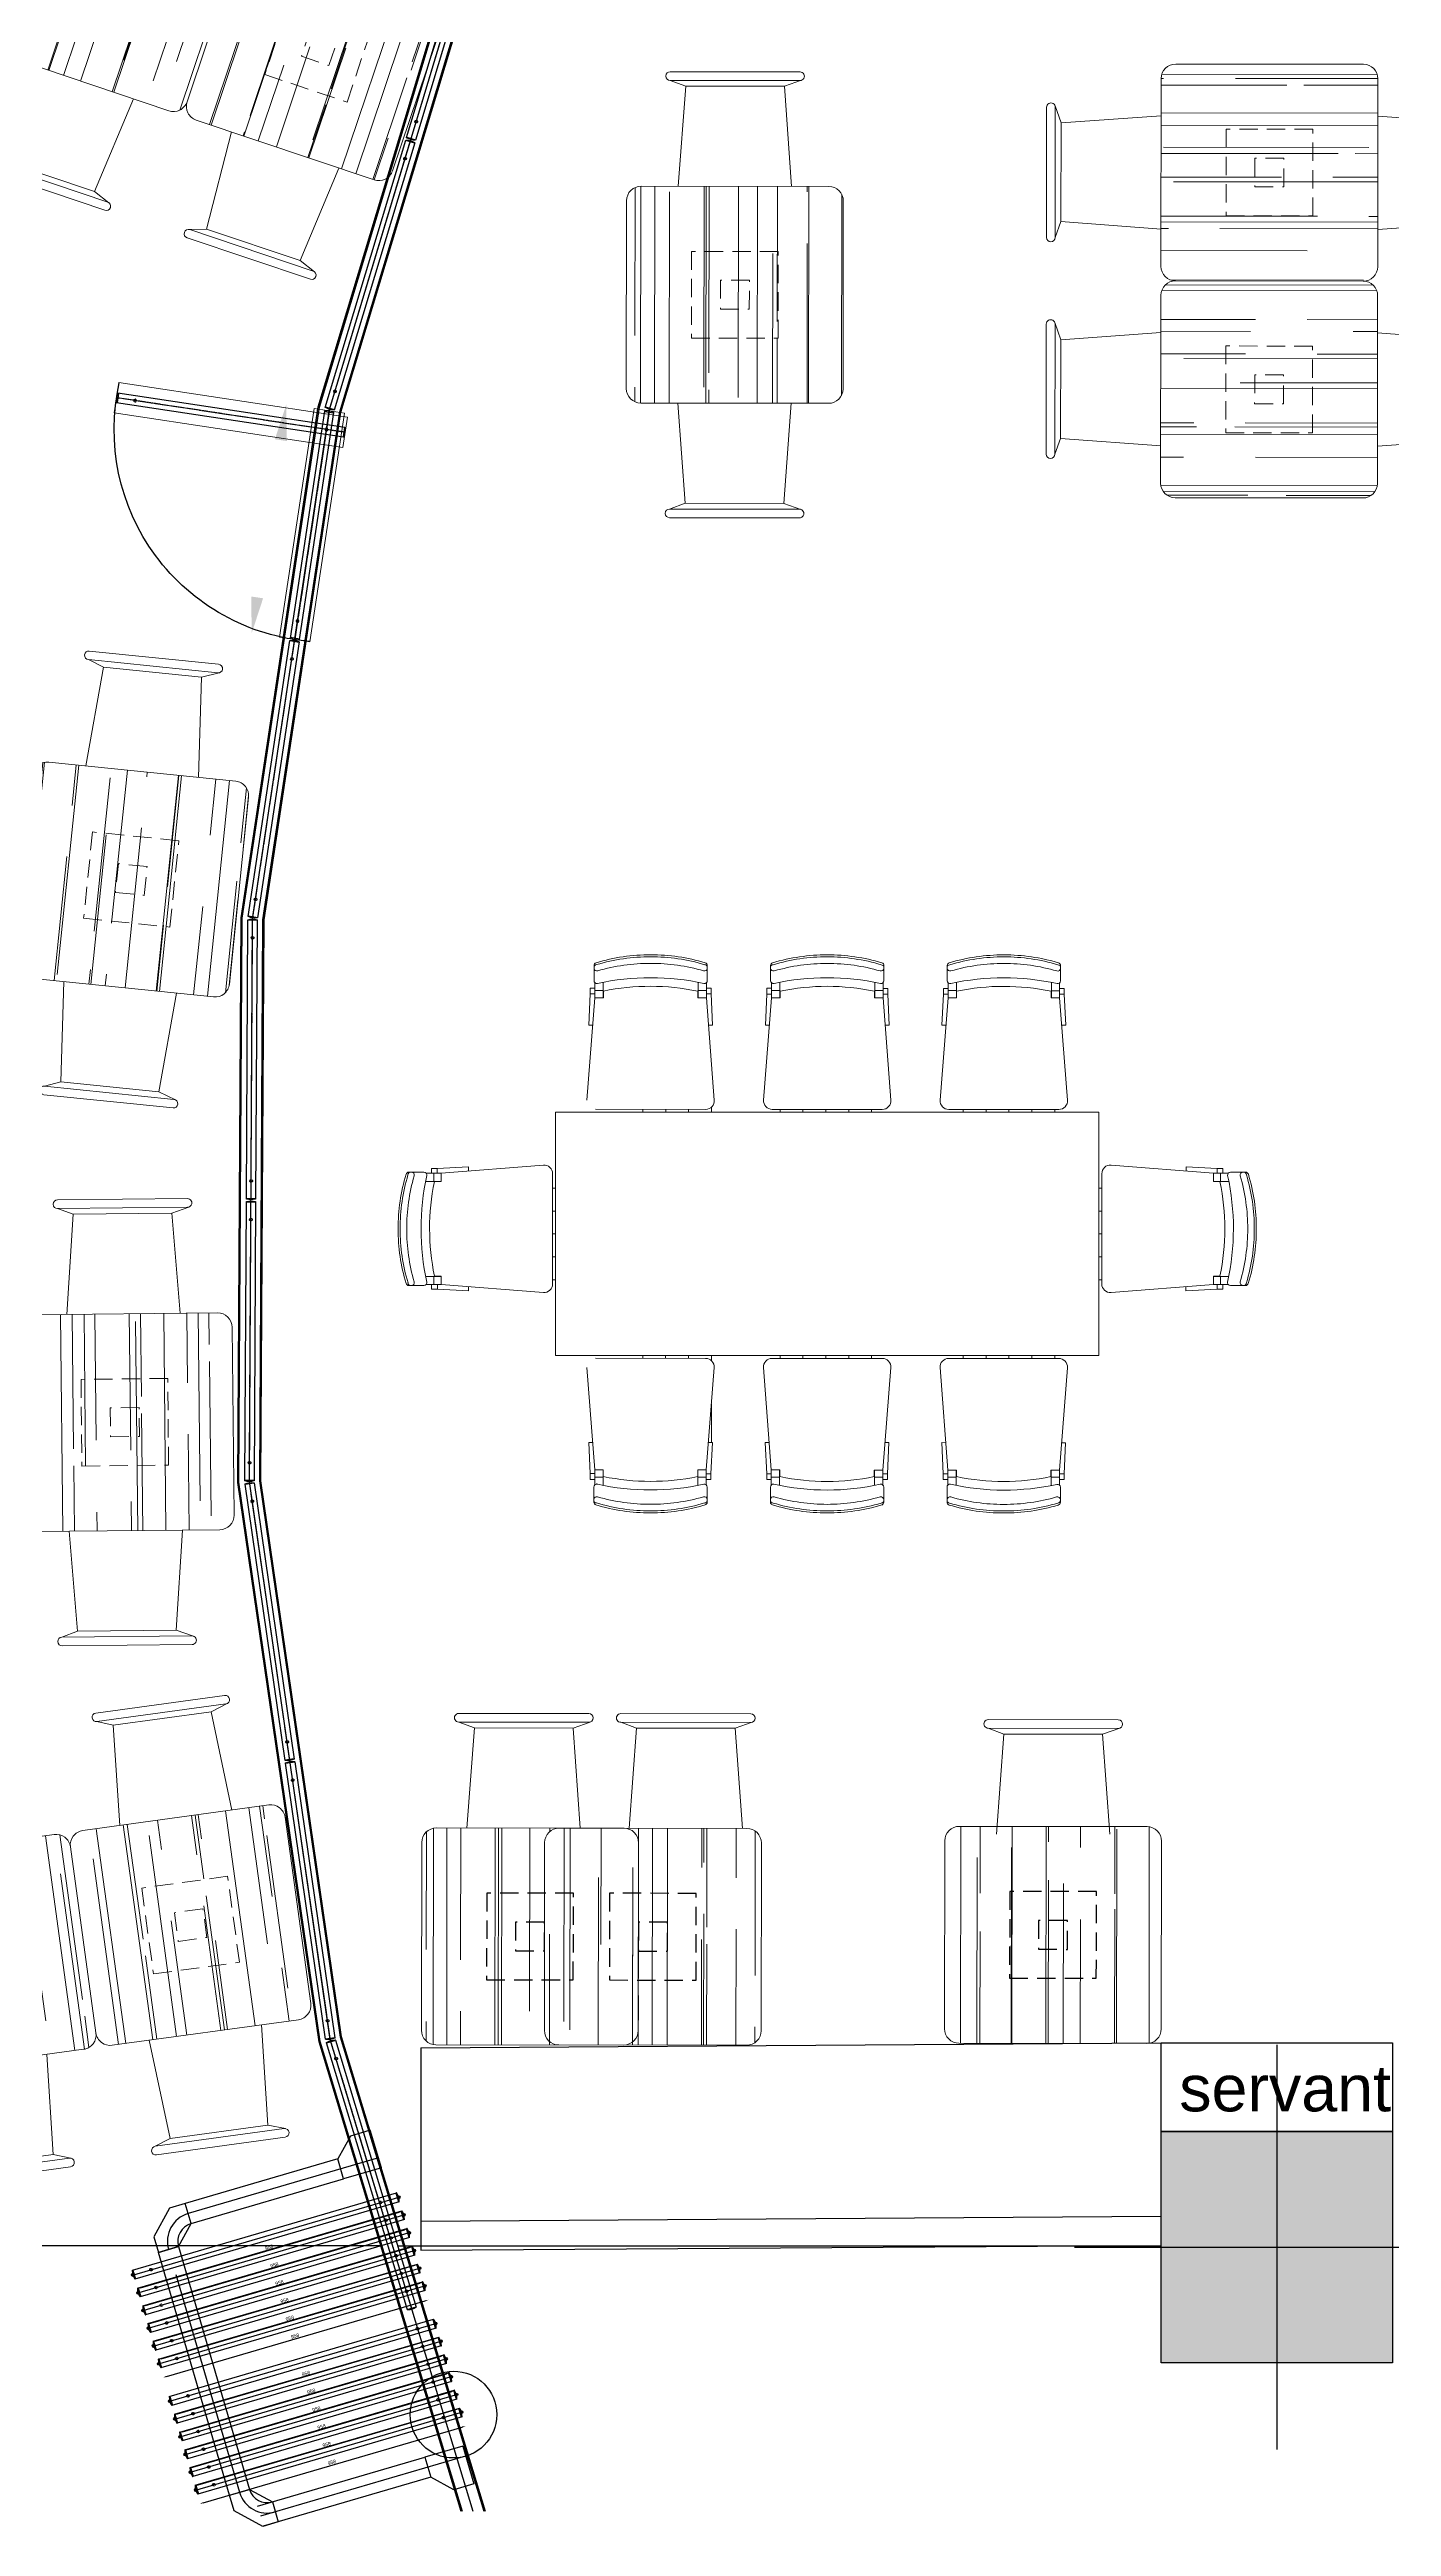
# Model space of a CAD drawing. Header units: millimetres. Extents: x 0 to 45949, y -31098 to 10954.
# Drawn here: x 33617 to 34081, y -7686 to -6830 of the extents above; entities that cross this region are included whole.
import ezdxf
from ezdxf import colors
from ezdxf.entities.mleader import LeaderData, LeaderLine
from ezdxf.enums import TextEntityAlignment as Align
from ezdxf.math import Vec2, Vec3

# ---------------------------------------------------------------- set-up
doc = ezdxf.new("R2010")
doc.units = ezdxf.units.MM
for name, pattern in [('14.022_PLAN_+56.00$0$14.022_A KATLAR$0$DASHED2', [0.375, 0.25, -0.125]), ('14.022_PLAN_+56.00$0$14.022_A KATLAR$0$MITTELLINIE', [0.6, 0.5, -0.05, 0, -0.05]), ('14.022_TASIYICI_+56.00$0$DUZ', [0]), ('ACAD_ISO02W100', [15, 12, -3]), ('FP-M3-B5-GF$0$FP-M3-B5-GF$0$HIDDEN', [9.525, 6.35, -3.175]), ('HIDDEN', [0.38, 0.25, -0.13])]:
    doc.linetypes.add(name, pattern=pattern)
for name, color, linetype in [('14.022_CEKIRDEKLER_SAFTLAR_+56.00$0$YPM_NTS_YZ_SAFT', 252, 'Continuous'), ('14.022_PLAN_+56.00$0$14.022_A KATLAR$0$3-0PN-GLS', 252, 'Continuous'), ('14.022_PLAN_+56.00$0$14.022_A KATLAR$0$Duenn', 252, 'Continuous'), ('14.022_PLAN_+56.00$0$14.022_A KATLAR$0$KAYAR-KAPI-CAM-İZİ', 130, '14.022_PLAN_+56.00$0$14.022_A KATLAR$0$DASHED2'), ('14.022_PLAN_+56.00$0$14.022_A KATLAR$0$Mittellinie', 252, '14.022_PLAN_+56.00$0$14.022_A KATLAR$0$MITTELLINIE'), ('14.022_TASIYICI_+56.00$0$YPM_STR_BA', 252, '14.022_TASIYICI_+56.00$0$DUZ'), ('14.022_TASIYICI_+56.00$0$YPM_STR_BAT', 252, 'Continuous'), ('716FirePL00$0$YPSIS', 252, 'Continuous'), ('A_IZ_BETONARME', 252, 'HIDDEN'), ('DORMA', 10, 'Continuous'), ('MD-GYMSUM BOARD FX', 252, 'Continuous')]:
    doc.layers.add(name, color=color, linetype=linetype)
doc.layers.add('14.022_TASIYICI_+56.00$0$YPM_STR_CROSS', color=252, linetype='Continuous', plot=False)
doc.layers.add('MOBİLYA TEFRİŞ', color=35, linetype='Continuous', lineweight=15)
doc.layers.add('SDB-Gorunus2', color=152, linetype='Continuous', lineweight=9)
doc.styles.add('14.022_CEKIRDEKLER_SAFTLAR_+56.00$0$Standard', font='arial.ttf')
doc.styles.get("Standard").update_dxf_attribs({"font": 'arial.ttf'})
doc.dimstyles.new('ISO-25', dxfattribs={"dimtxt": 2.5, "dimasz": 2.5, "dimexe": 1.25, "dimexo": 0.625, "dimtad": 1, "dimtxsty": 'Standard', "dimcen": 2.5, "dimadec": 0, "dimazin": 0, "dimtfac": 1, "dimtmove": 0, "dimatfit": 3, "dimfxl": 1, "dimarcsym": 0})

# ---------------------------------------------------------------- blocks, each defined once
blk = doc.blocks.new('*D4')
at = {"layer": '716FirePL00$0$YPSIS', "color": 0, "lineweight": -2, "transparency": 16777216}
blk.add_line((50657.2, 12066.86), (50602.2, 12066.86), dxfattribs=at)
at = {"layer": '716FirePL00$0$YPSIS', "color": 0, "transparency": 16777216}
for points in [[(50602.2, 12068.94), (50602.2, 12064.77), (50589.7, 12066.86)], [(50657.2, 12068.94), (50657.2, 12064.77), (50669.7, 12066.86)]]:
    blk.add_solid(points, dxfattribs=at)
at = {"layer": 'Defpoints', "color": 0, "transparency": 16777216}
for p in [(50589.7, 12066.86), (50589.7, 12057.1), (50669.7, 12057.1)]:
    blk.add_point(p, dxfattribs=at)
at = {"layer": '716FirePL00$0$YPSIS', "color": 0, "transparency": 16777216, "insert": (50629.7, 12076.36), "char_height": 12.5, "attachment_point": 5, "rotation": 359.99989}
blk.add_mtext('80', dxfattribs=at)
blk = doc.blocks.new('971')
at = {"layer": '14.022_PLAN_+56.00$0$14.022_A KATLAR$0$3-0PN-GLS'}
blk.add_lwpolyline([(76661.81, 17776.01, -0.332059), (76661.85, 17776.04), (76758.4, 17776.04, -0.332059), (76758.45, 17776.01, -0.1452), (76758.45, 17772.88, -0.332059), (76758.4, 17772.84), (76661.85, 17772.84, -0.332059), (76661.81, 17772.88, -0.1452)], format="xyb", close=True, dxfattribs=at)
at = {"layer": '14.022_PLAN_+56.00$0$14.022_A KATLAR$0$Duenn'}
for p, q in [((76662.03, 17776.04), (76662.03, 17772.84)), ((76758.23, 17772.84), (76758.23, 17776.04))]:
    blk.add_line(p, q, dxfattribs=at)
at = {"layer": '14.022_PLAN_+56.00$0$14.022_A KATLAR$0$KAYAR-KAPI-CAM-İZİ', "lineweight": 25}
blk.add_point((76662.03, 17774.45), dxfattribs=at)
at = {"layer": '14.022_PLAN_+56.00$0$14.022_A KATLAR$0$Mittellinie'}
blk.add_line((76661.58, 17774.44), (76758.68, 17774.44), dxfattribs=at)
for centre in [(76668.08, 17774.44), (76752.18, 17774.44)]:
    blk.add_circle(centre, 0.45, dxfattribs=at)
blk = doc.blocks.new('*D38')
at = {"layer": 'Defpoints', "color": 0, "transparency": 16777216}
for p in [(247783.6, -16731), (248741.6, -16731), (248741.6, -16780.7)]:
    blk.add_point(p, dxfattribs=at)
at = {"layer": 'DORMA', "color": 0, "lineweight": -2, "transparency": 16777216}
blk.add_line((247796.1, -16780.6), (248729.1, -16780.7), dxfattribs=at)
at = {"layer": 'DORMA', "color": 0, "transparency": 16777216}
for points in [[(247796.1, -16778.6), (247796.1, -16782.7), (247783.6, -16780.6)], [(248729.1, -16778.6), (248729.1, -16782.8), (248741.6, -16780.7)]]:
    blk.add_solid(points, dxfattribs=at)
at = {"layer": 'DORMA', "color": 0, "transparency": 16777216, "insert": (248262.6, -16771.2), "char_height": 12.5, "attachment_point": 5, "rotation": 359.99734}
blk.add_mtext('958', dxfattribs=at)
blk = doc.blocks.new('xcvb')
at = {"layer": 'MOBİLYA TEFRİŞ', "linetype": 'Continuous'}
h = blk.add_hatch(dxfattribs=at)
h.set_pattern_fill('AR-RROOF', color=256, scale=0.7, angle=90)
edge = h.paths.add_edge_path()
edge.add_arc((12122.85, 1624.04), 5, 180, 270)
edge.add_line((12122.85, 1619.04), (12187.85, 1619.04))
edge.add_arc((12187.85, 1624.04), 5, 270, 360)
edge.add_line((12192.85, 1624.04), (12192.85, 1689.04))
edge.add_arc((12187.85, 1689.04), 5, 0, 90)
edge.add_line((12187.85, 1694.04), (12122.85, 1694.04))
edge.add_arc((12122.85, 1689.04), 5, 90, 180)
edge.add_line((12117.85, 1689.04), (12117.85, 1624.04))
at = {"color": 252, "linetype": 'FP-M3-B5-GF$0$FP-M3-B5-GF$0$HIDDEN'}
for points in [[(12140.36, 1641.54), (12170.36, 1641.54), (12170.36, 1671.54), (12140.36, 1671.54)], [(12150.38, 1651.55), (12160.38, 1651.55), (12160.38, 1661.55), (12150.38, 1661.55)]]:
    blk.add_lwpolyline(points, close=True, dxfattribs=at)
at = {"layer": 'MOBİLYA TEFRİŞ'}
blk.add_lwpolyline([(12117.85, 1624.04, 0.414214), (12122.85, 1619.04), (12187.85, 1619.04, 0.414214), (12192.85, 1624.04), (12192.85, 1689.04, 0.414214), (12187.85, 1694.04), (12122.85, 1694.04, 0.414214), (12117.85, 1689.04)], format="xyb", close=True, dxfattribs=at)
blk = doc.blocks.new('MEŞE+GİYDİRME 75')
at = {"layer": 'MOBİLYA TEFRİŞ', "color": 252}
for p, q in [((19577.73, 2823.69), (19532.73, 2823.69)), ((19532.73, 2823.69), (19577.73, 2823.69)), ((19532.73, 2820.69), (19577.73, 2820.69)), ((19532.73, 2820.69), (19532.73, 2820.69)), ((19538.16, 2818.69), (19532.73, 2820.69)), ((19572.3, 2818.69), (19578.23, 2820.77)), ((19535.62, 2784.05), (19538.16, 2818.69)), ((19538.16, 2818.69), (19572.3, 2818.69)), ((19574.83, 2784.05), (19572.3, 2818.69)), ((19535.62, 2709.05), (19538.16, 2674.42)), ((19574.83, 2709.05), (19572.3, 2674.42)), ((19538.16, 2674.42), (19532.73, 2672.42)), ((19538.16, 2674.42), (19572.3, 2674.42)), ((19572.3, 2674.42), (19578.23, 2672.33)), ((19532.73, 2672.42), (19577.73, 2672.42)), ((19532.73, 2672.42), (19532.73, 2672.42)), ((19577.73, 2669.42), (19532.73, 2669.42)), ((19532.73, 2669.42), (19577.73, 2669.42))]:
    blk.add_line(p, q, dxfattribs=at)
for centre, start, end in [((19532.73, 2822.19), 90, 270), ((19577.73, 2822.19), 270, 90), ((19532.73, 2670.92), 90, 270), ((19577.73, 2670.92), 270, 90)]:
    blk.add_arc(centre, 1.5, start, end, dxfattribs=at)
at = {"color": 1, "linetype": 'ACAD_ISO02W100', "lineweight": 100}
blk.add_blockref('xcvb', (7399.88, 1090.01), dxfattribs=at)
blk = doc.blocks.new('sa')
at = {"layer": 'MOBİLYA TEFRİŞ'}
for p, q in [((4100.89, 5102.71), (4100.89, 5103.53)), ((4100.89, 5102.71), (4100.89, 5098.76)), ((4100.89, 5102.71), (4100.89, 5098.76)), ((4136.53, 5102.7), (4136.53, 5103.52)), ((4136.53, 5102.7), (4136.53, 5098.75)), ((4136.53, 5102.7), (4136.53, 5098.75)), ((4099.71, 5094.56), (4099.25, 5084.78)), ((4099.71, 5096.36), (4101.16, 5096.36)), ((4099.71, 5096.36), (4099.71, 5094.56)), ((4099.71, 5094.56), (4101.16, 5094.56)), ((4101.16, 5093.39), (4101.16, 5098.12)), ((4101.16, 5095.64), (4103.77, 5095.64)), ((4103.77, 5098.19), (4103.77, 5093.39)), ((4103.86, 5095.46), (4103.86, 5093.39)), ((4133.56, 5095.45), (4133.56, 5093.38)), ((4133.65, 5098.18), (4133.65, 5093.38)), ((4133.65, 5095.63), (4136.26, 5095.63)), ((4136.26, 5093.38), (4136.26, 5098.1)), ((4137.71, 5096.35), (4136.26, 5096.35)), ((4137.71, 5094.55), (4136.26, 5094.55)), ((4137.71, 5096.35), (4137.71, 5094.55)), ((4137.71, 5094.55), (4138.16, 5084.77)), ((4098.67, 5061.2), (4101.16, 5093.39)), ((4101.16, 5093.39), (4103.86, 5093.39)), ((4133.56, 5093.38), (4136.26, 5093.38)), ((4138.73, 5061.19), (4136.26, 5093.38)), ((4099.25, 5084.78), (4100.49, 5084.78)), ((4138.16, 5084.77), (4136.92, 5084.77)), ((4101.36, 5058.29), (4136.03, 5058.28)), ((4105.92, 5057.39), (4105.92, 5058.29)), ((4113.12, 5057.39), (4113.12, 5058.29)), ((4120.32, 5057.39), (4120.32, 5058.29)), ((4127.52, 5057.39), (4127.52, 5058.29)), ((4134.72, 5057.38), (4134.72, 5058.28))]:
    blk.add_line(p, q, dxfattribs=at)
for centre, radius, start, end in [((4101.79, 5103.53), 0.9, 106.81769, 179.98199), ((4101.49, 5103.06), 0.598, 128.57697, 174.94911), ((4101.79, 5102.71), 0.9, 179.98199, 286.29203), ((4101.92, 5102.49), 1.32, 99.1147, 127.71008), ((4118.56, 5047.59), 59.3, 89.85156, 106.68624), ((4118.56, 5047.59), 58.67, 89.85156, 106.68624), ((4118.56, 5044.86), 59.33, 89.85162, 106.16061), ((4118.83, 5047.59), 59.3, 73.27774, 90.11242), ((4118.83, 5047.59), 58.67, 73.27774, 90.11242), ((4118.83, 5044.86), 59.33, 73.80336, 90.11235), ((4135.63, 5102.7), 0.9, 253.67195, 359.98199), ((4135.5, 5102.48), 1.32, 52.25389, 80.84927), ((4135.63, 5103.52), 0.9, 359.98199, 73.14629), ((4135.93, 5103.05), 0.598, 5.01486, 51.38701), ((4101.79, 5098.76), 0.9, 179.98199, 282.56436), ((4118.55, 5022.93), 76.76, 89.88122, 102.46278), ((4118.69, 5024.16), 72.83, 78.2171, 101.74688), ((4118.82, 5022.93), 76.76, 77.5012, 90.08276), ((4135.63, 5098.75), 0.9, 257.39961, 359.98199), ((4101.36, 5060.99), 2.7, 175.58328, 269.98199), ((4136.03, 5060.98), 2.7, 269.98199, 4.38069)]:
    blk.add_arc(centre, radius, start, end, dxfattribs=at)
blk = doc.blocks.new('edfgv')
at = {"layer": 'MOBİLYA TEFRİŞ'}
for p, q in [((3989.78, 5102.74), (3989.78, 5103.57)), ((3989.78, 5102.74), (3989.78, 5098.79)), ((3989.78, 5102.74), (3989.78, 5098.79)), ((4025.42, 5102.73), (4025.42, 5103.55)), ((4025.42, 5102.73), (4025.42, 5098.78)), ((4025.42, 5102.73), (4025.42, 5098.78)), ((4045.33, 5102.73), (4045.34, 5103.55)), ((4045.33, 5102.73), (4045.33, 5098.78)), ((4045.33, 5102.73), (4045.33, 5098.78)), ((4080.97, 5102.71), (4080.98, 5103.54)), ((4080.97, 5102.71), (4080.97, 5098.76)), ((4080.97, 5102.71), (4080.97, 5098.76)), ((3988.59, 5094.6), (3988.14, 5084.82)), ((3988.59, 5096.4), (3988.59, 5094.6)), ((3988.59, 5096.4), (3990.05, 5096.4)), ((3988.59, 5094.6), (3990.05, 5094.6)), ((3990.04, 5093.43), (3990.05, 5098.15)), ((3990.05, 5095.68), (3992.66, 5095.68)), ((3992.66, 5098.23), (3992.65, 5093.43)), ((3992.75, 5095.5), (3992.74, 5093.43)), ((4022.45, 5095.49), (4022.44, 5093.42)), ((4022.54, 5098.22), (4022.53, 5093.42)), ((4022.54, 5095.67), (4025.15, 5095.67)), ((4025.14, 5093.42), (4025.15, 5098.14)), ((4026.6, 5096.39), (4025.15, 5096.39)), ((4026.6, 5094.59), (4025.15, 5094.59)), ((4026.6, 5096.39), (4026.6, 5094.59)), ((4026.6, 5094.59), (4027.05, 5084.81)), ((4044.15, 5094.58), (4043.7, 5084.8)), ((4044.15, 5096.38), (4044.15, 5094.58)), ((4044.15, 5096.38), (4045.6, 5096.38)), ((4044.15, 5094.58), (4045.6, 5094.58)), ((4045.6, 5093.41), (4045.6, 5098.13)), ((4045.6, 5095.66), (4048.21, 5095.66)), ((4048.21, 5098.21), (4048.21, 5093.41)), ((4048.3, 5095.48), (4048.3, 5093.41)), ((4078, 5095.47), (4078, 5093.4)), ((4078.09, 5098.2), (4078.09, 5093.4)), ((4078.09, 5095.65), (4080.7, 5095.65)), ((4080.7, 5093.4), (4080.7, 5098.12)), ((4082.16, 5096.37), (4080.7, 5096.37)), ((4082.16, 5094.57), (4080.7, 5094.57)), ((4082.16, 5096.37), (4082.16, 5094.57)), ((4082.16, 5094.57), (4082.6, 5084.79)), ((3987.56, 5061.24), (3990.04, 5093.43)), ((3990.04, 5093.43), (3992.74, 5093.43)), ((4022.44, 5093.42), (4025.14, 5093.42)), ((4027.61, 5061.22), (4025.14, 5093.42)), ((4043.12, 5061.22), (4045.6, 5093.41)), ((4045.6, 5093.41), (4048.3, 5093.41)), ((4078, 5093.4), (4080.7, 5093.4)), ((4083.17, 5061.21), (4080.7, 5093.4)), ((3988.14, 5084.82), (3989.38, 5084.82)), ((4027.05, 5084.81), (4025.8, 5084.81)), ((4043.7, 5084.8), (4044.94, 5084.8)), ((4082.6, 5084.79), (4081.36, 5084.79)), ((3977.64, 5057.43), (3977.62, 4980.93)), ((3977.64, 5057.43), (4148.64, 5057.38)), ((4024.92, 5058.32), (3990.25, 5058.33)), ((4005.12, 5057.42), (4005.12, 5058.32)), ((4012.32, 5057.42), (4012.32, 5058.32)), ((4019.52, 5057.42), (4019.52, 5058.32)), ((4026.72, 5057.42), (4026.72, 5058.88)), ((4045.81, 5058.31), (4080.48, 5058.3)), ((4048.32, 5057.41), (4048.32, 5058.31)), ((4055.52, 5057.41), (4055.52, 5058.31)), ((4062.72, 5057.41), (4062.72, 5058.31)), ((4069.92, 5057.4), (4069.92, 5058.3)), ((4077.12, 5057.4), (4077.12, 5058.3)), ((4148.64, 5057.38), (4148.62, 4980.88)), ((4148.62, 4980.88), (3977.62, 4980.93)), ((3987.53, 4977.12), (3990, 4944.93)), ((4024.89, 4980.02), (3990.22, 4980.03)), ((4005.1, 4980.02), (4005.1, 4980.92)), ((4012.3, 4980.02), (4012.3, 4980.92)), ((4019.5, 4980.02), (4019.5, 4980.92)), ((4027.58, 4977.11), (4025.1, 4944.92)), ((4026.7, 4979.29), (4026.7, 4980.92)), ((4043.09, 4977.11), (4045.56, 4944.91)), ((4045.78, 4980.01), (4080.45, 4980)), ((4048.3, 4980.01), (4048.3, 4980.91)), ((4055.5, 4980.01), (4055.5, 4980.91)), ((4062.7, 4980.01), (4062.7, 4980.91)), ((4069.9, 4980), (4069.9, 4980.9)), ((4077.1, 4980), (4077.1, 4980.9)), ((4083.14, 4977.09), (4080.66, 4944.9)), ((4101.34, 4979.99), (4136.01, 4979.98)), ((4105.9, 4979.99), (4105.9, 4980.89)), ((4113.1, 4979.99), (4113.1, 4980.89)), ((4120.3, 4979.99), (4120.3, 4980.89)), ((4127.5, 4979.99), (4127.5, 4980.89)), ((4134.7, 4979.98), (4134.7, 4980.88)), ((4098.65, 4977.09), (4101.11, 4944.89)), ((4138.7, 4977.08), (4136.21, 4944.88)), ((4026.69, 4953.54), (4026.69, 4965.59)), ((3988.54, 4943.76), (3988.1, 4953.54)), ((3988.1, 4953.54), (3989.34, 4953.54)), ((4027, 4953.53), (4025.76, 4953.53)), ((4026.55, 4943.75), (4027, 4953.53)), ((4043.65, 4953.52), (4044.9, 4953.52)), ((4044.1, 4943.74), (4043.65, 4953.52)), ((4082.56, 4953.51), (4081.32, 4953.51)), ((4082.11, 4943.73), (4082.56, 4953.51)), ((4099.66, 4943.72), (4099.21, 4953.51)), ((4099.21, 4953.51), (4100.45, 4953.5)), ((4138.12, 4953.49), (4136.88, 4953.49)), ((4137.67, 4943.71), (4138.12, 4953.49)), ((3988.54, 4943.76), (3990, 4943.76)), ((3988.54, 4941.96), (3988.54, 4943.76)), ((3988.54, 4941.96), (3990, 4941.96)), ((3989.73, 4935.62), (3989.73, 4939.56)), ((3989.73, 4935.62), (3989.73, 4939.56)), ((3990, 4944.93), (3990, 4940.21)), ((3992.7, 4944.93), (3990, 4944.93)), ((3992.61, 4942.68), (3990, 4942.68)), ((3990.69, 4940.33), (3990.69, 4940.69)), ((3992.61, 4940.13), (3992.61, 4944.93)), ((3992.7, 4942.86), (3992.7, 4944.93)), ((4022.4, 4942.85), (4022.4, 4944.92)), ((4025.1, 4944.92), (4022.4, 4944.92)), ((4022.49, 4940.12), (4022.49, 4944.92)), ((4025.1, 4942.67), (4022.49, 4942.67)), ((4025.1, 4944.92), (4025.1, 4940.2)), ((4026.55, 4943.75), (4025.1, 4943.75)), ((4026.55, 4941.95), (4025.1, 4941.95)), ((4025.37, 4935.6), (4025.37, 4939.55)), ((4025.37, 4935.6), (4025.37, 4939.55)), ((4026.55, 4941.95), (4026.55, 4943.75)), ((4044.1, 4941.94), (4044.1, 4943.74)), ((4044.1, 4943.74), (4045.55, 4943.74)), ((4044.1, 4941.94), (4045.55, 4941.94)), ((4045.28, 4935.6), (4045.28, 4939.55)), ((4045.28, 4935.6), (4045.28, 4939.55)), ((4045.56, 4944.91), (4045.55, 4940.19)), ((4045.55, 4942.66), (4048.16, 4942.66)), ((4045.56, 4944.91), (4048.26, 4944.91)), ((4048.16, 4940.11), (4048.17, 4944.91)), ((4048.25, 4942.84), (4048.26, 4944.91)), ((4077.95, 4942.83), (4077.96, 4944.9)), ((4077.96, 4944.9), (4080.66, 4944.9)), ((4078.04, 4940.1), (4078.05, 4944.9)), ((4078.04, 4942.65), (4080.65, 4942.65)), ((4080.66, 4944.9), (4080.65, 4940.18)), ((4082.11, 4943.73), (4080.65, 4943.73)), ((4082.11, 4941.93), (4080.65, 4941.93)), ((4080.92, 4935.59), (4080.92, 4939.54)), ((4080.92, 4935.59), (4080.92, 4939.54)), ((4082.11, 4941.93), (4082.11, 4943.73)), ((4099.66, 4943.72), (4101.11, 4943.72)), ((4099.66, 4941.92), (4099.66, 4943.72)), ((4099.66, 4941.92), (4101.11, 4941.92)), ((4100.84, 4935.58), (4100.84, 4939.53)), ((4100.84, 4935.58), (4100.84, 4939.53)), ((4101.11, 4944.89), (4103.81, 4944.89)), ((4101.11, 4944.89), (4101.11, 4940.17)), ((4101.11, 4942.64), (4103.72, 4942.64)), ((4103.72, 4940.09), (4103.72, 4944.89)), ((4103.81, 4942.82), (4103.81, 4944.89)), ((4133.51, 4942.81), (4133.51, 4944.88)), ((4133.51, 4944.88), (4136.21, 4944.88)), ((4133.6, 4940.09), (4133.6, 4944.88)), ((4133.6, 4942.63), (4136.21, 4942.63)), ((4136.21, 4944.88), (4136.21, 4940.16)), ((4137.67, 4943.71), (4136.21, 4943.71)), ((4137.67, 4941.91), (4136.21, 4941.91)), ((4136.48, 4935.57), (4136.48, 4939.52)), ((4136.48, 4935.57), (4136.48, 4939.52)), ((4137.67, 4941.91), (4137.67, 4943.71)), ((3989.73, 4935.62), (3989.73, 4934.79)), ((4025.37, 4935.6), (4025.37, 4934.78)), ((4045.28, 4935.6), (4045.28, 4934.78)), ((4080.92, 4935.59), (4080.92, 4934.76)), ((4100.84, 4935.58), (4100.84, 4934.76)), ((4136.48, 4935.57), (4136.48, 4934.75))]:
    blk.add_line(p, q, dxfattribs=at)
for centre, radius, start, end in [((3990.68, 5103.56), 0.9, 106.81769, 179.98199), ((3990.37, 5103.1), 0.598, 128.57697, 174.94911), ((3990.68, 5102.74), 0.9, 179.98199, 286.29203), ((3990.81, 5102.52), 1.32, 99.1147, 127.71008), ((4007.45, 5047.62), 59.3, 89.85156, 106.68624), ((4007.45, 5047.62), 58.67, 89.85156, 106.68624), ((4007.44, 5044.89), 59.33, 89.85162, 106.16061), ((4007.72, 5047.62), 59.3, 73.27774, 90.11242), ((4007.71, 5047.62), 58.67, 73.27774, 90.11242), ((4007.71, 5044.89), 59.33, 73.80336, 90.11235), ((4024.52, 5102.73), 0.9, 253.67195, 359.98199), ((4024.39, 5102.51), 1.32, 52.25389, 80.84927), ((4024.52, 5103.55), 0.9, 359.98199, 73.14629), ((4024.82, 5103.09), 0.598, 5.01486, 51.38701), ((4045.93, 5103.08), 0.598, 128.57697, 174.94911), ((4046.23, 5102.73), 0.9, 179.98199, 286.29203), ((4046.24, 5103.55), 0.9, 106.81769, 179.98199), ((4046.36, 5102.5), 1.32, 99.1147, 127.71008), ((4063, 5047.6), 59.3, 89.85156, 106.68624), ((4063, 5047.6), 58.67, 89.85156, 106.68624), ((4063, 5044.87), 59.33, 89.85162, 106.16061), ((4063.27, 5047.6), 58.67, 73.27774, 90.11242), ((4063.27, 5047.6), 59.3, 73.27774, 90.11242), ((4063.27, 5044.87), 59.33, 73.80336, 90.11235), ((4080.07, 5102.71), 0.9, 253.67195, 359.98199), ((4079.94, 5102.49), 1.32, 52.25389, 80.84927), ((4080.08, 5103.54), 0.9, 359.98199, 73.14629), ((4080.38, 5103.07), 0.598, 5.01486, 51.38701), ((3990.68, 5098.79), 0.9, 179.98199, 282.56436), ((4007.44, 5022.96), 76.76, 89.88122, 102.46278), ((4007.57, 5024.19), 72.83, 78.2171, 101.74688), ((4007.71, 5022.96), 76.76, 77.5012, 90.08276), ((4024.52, 5098.78), 0.9, 257.39961, 359.98199), ((4046.23, 5098.78), 0.9, 179.98199, 282.56436), ((4062.99, 5022.95), 76.76, 89.88122, 102.46278), ((4063.13, 5024.17), 72.83, 78.2171, 101.74688), ((4063.26, 5022.95), 76.76, 77.5012, 90.08276), ((4080.07, 5098.77), 0.9, 257.39961, 359.98199), ((4024.92, 5061.02), 2.7, 269.98199, 4.38069), ((4045.81, 5061.01), 2.7, 175.58328, 269.98199), ((4080.48, 5061), 2.7, 269.98199, 4.38069), ((4024.89, 4977.32), 2.7, 355.58328, 89.98199), ((4045.78, 4977.31), 2.7, 89.98199, 184.38069), ((4080.45, 4977.3), 2.7, 355.58328, 89.98199), ((4101.34, 4977.29), 2.7, 89.98199, 184.38069), ((4136.01, 4977.28), 2.7, 355.58328, 89.98199), ((3990.63, 4939.56), 0.9, 77.39961, 179.98199), ((4007.44, 5015.38), 76.76, 257.5012, 270.08276), ((4007.57, 5014.15), 72.83, 258.2171, 281.74688), ((4007.71, 5015.38), 76.76, 269.88122, 282.46278), ((4024.47, 4939.55), 0.9, 359.98199, 102.56436), ((4046.18, 4939.55), 0.9, 77.39961, 179.98199), ((4062.99, 5015.37), 76.76, 257.5012, 270.08276), ((4063.13, 5014.14), 72.83, 258.2171, 281.74688), ((4063.26, 5015.37), 76.76, 269.88122, 282.46278), ((4080.02, 4939.54), 0.9, 359.98199, 102.56436), ((4101.74, 4939.53), 0.9, 77.39961, 179.98199), ((4118.55, 5015.35), 76.76, 257.5012, 270.08276), ((4118.68, 5014.12), 72.83, 258.2171, 281.74688), ((4118.82, 5015.35), 76.76, 269.88122, 282.46278), ((4135.58, 4939.52), 0.9, 359.98199, 102.56436), ((3990.63, 4935.61), 0.9, 73.67195, 179.98199), ((3990.32, 4935.26), 0.598, 185.01486, 231.38701), ((3990.63, 4934.79), 0.9, 179.98199, 253.14629), ((3990.76, 4935.84), 1.32, 232.25389, 260.84927), ((4007.43, 4990.73), 59.3, 253.27774, 270.11242), ((4007.43, 4990.73), 58.67, 253.27774, 270.11242), ((4007.43, 4993.46), 59.33, 253.80336, 270.11235), ((4007.7, 4993.46), 59.33, 269.85162, 286.16061), ((4007.7, 4990.73), 59.3, 269.85156, 286.68624), ((4007.7, 4990.73), 58.67, 269.85156, 286.68624), ((4024.47, 4935.6), 0.9, 359.98199, 106.29203), ((4024.34, 4935.83), 1.32, 279.1147, 307.71008), ((4024.47, 4934.78), 0.9, 286.81769, 359.98199), ((4024.77, 4935.25), 0.598, 308.57697, 354.94911), ((4046.18, 4935.6), 0.9, 73.67195, 179.98199), ((4045.88, 4935.24), 0.598, 185.01486, 231.38701), ((4046.18, 4934.78), 0.9, 179.98199, 253.14629), ((4046.31, 4935.82), 1.32, 232.25389, 260.84927), ((4062.98, 4990.71), 59.3, 253.27774, 270.11242), ((4062.98, 4990.71), 58.67, 253.27774, 270.11242), ((4062.99, 4993.44), 59.33, 253.80336, 270.11235), ((4063.26, 4993.44), 59.33, 269.85162, 286.16061), ((4063.25, 4990.71), 58.67, 269.85156, 286.68624), ((4063.25, 4990.71), 59.3, 269.85156, 286.68624), ((4063.25, 4990.71), 59.3, 269.85156, 286.68624), ((4080.02, 4935.59), 0.9, 359.98199, 106.29203), ((4079.89, 4935.81), 1.32, 279.1147, 307.71008), ((4080.02, 4934.76), 0.9, 286.81769, 359.98199), ((4080.32, 4935.23), 0.598, 308.57697, 354.94911), ((4101.74, 4935.58), 0.9, 73.67195, 179.98199), ((4101.43, 4935.23), 0.598, 185.01486, 231.38701), ((4101.74, 4934.76), 0.9, 179.98199, 253.14629), ((4101.87, 4935.8), 1.32, 232.25389, 260.84927), ((4118.54, 4990.69), 59.3, 253.27774, 270.11242), ((4118.54, 4990.69), 58.67, 253.27774, 270.11242), ((4118.54, 4993.42), 59.33, 253.80336, 270.11235), ((4118.81, 4993.42), 59.33, 269.85162, 286.16061), ((4118.81, 4990.69), 58.67, 269.85156, 286.68624), ((4118.81, 4990.69), 59.3, 269.85156, 286.68624), ((4135.58, 4935.57), 0.9, 359.98199, 106.29203), ((4135.45, 4935.79), 1.32, 279.1147, 307.71008), ((4135.58, 4934.75), 0.9, 286.81769, 359.98199), ((4135.88, 4935.22), 0.598, 308.57697, 354.94911)]:
    blk.add_arc(centre, radius, start, end, dxfattribs=at)
blk.add_blockref('sa', (0, 0))
at = {"xscale": -1, "rotation": 90}
blk.add_blockref('sa', (9035.04, 9139.45), dxfattribs=at)
at = {"rotation": 270}
blk.add_blockref('sa', (-908.76, 9139.45), dxfattribs=at)
blk = doc.blocks.new('_TagSlot')
at = {"color": 0, "linetype": 'ByBlock', "lineweight": -2, "transparency": 16777216}
for p, q in [((-4, 4), (4, 4)), ((-4, -4), (4, -4))]:
    blk.add_line(p, q, dxfattribs=at)
for centre, start, end in [((-4, 0), 90, 270), ((4, 0), 270, 90)]:
    blk.add_arc(centre, 4, start, end, dxfattribs=at)
at = {"layer": 'MOBİLYA TEFRİŞ', "color": 0, "transparency": 16777216}
blk.add_attdef('TAGNUMBER', text='', height=3, dxfattribs=at).set_placement((0, -1.5), align=Align.CENTER)
blk = doc.blocks.new('14.022_TASIYICI_+56.00$0$AWG-kolon-80x80')
at = {"layer": '14.022_TASIYICI_+56.00$0$YPM_STR_BAT'}
blk.add_hatch(color=256, dxfattribs=at).paths.add_polyline_path([(-40, 40), (40, 40), (40, -40), (-40, -40)])
at = {"layer": '14.022_TASIYICI_+56.00$0$YPM_STR_BA'}
blk.add_lwpolyline([(-40, 40), (40, 40), (40, -40), (-40, -40)], close=True, dxfattribs=at)
at = {"layer": '14.022_TASIYICI_+56.00$0$YPM_STR_CROSS'}
for points in [[(0, 70), (0, -70)], [(-70, 0), (70, 0)]]:
    blk.add_lwpolyline(points, dxfattribs=at)
blk = doc.blocks.new('kayarkapı')
at = {"layer": '14.022_PLAN_+56.00$0$14.022_A KATLAR$0$3-0PN-GLS'}
for points in [[(50594.634, 12045.529, -0.3320588), (50594.598, 12045.577), (50594.598, 12125.026, -0.3320588), (50594.634, 12125.074, -0.1451999), (50597.762, 12125.074, -0.3320588), (50597.798, 12125.027), (50597.798, 12045.577, -0.3320588), (50597.762, 12045.529, -0.1451999)], [(50589.925, 12053.366, -0.3320588), (50589.973, 12053.401), (50669.423, 12053.401, -0.3320588), (50669.471, 12053.366, -0.1451999), (50669.471, 12050.237, -0.3320588), (50669.423, 12050.201), (50589.973, 12050.201, -0.3320588), (50589.925, 12050.237, -0.1451999)]]:
    blk.add_lwpolyline(points, format="xyb", close=True, dxfattribs=at)
at = {"layer": '14.022_PLAN_+56.00$0$14.022_A KATLAR$0$Duenn'}
for p, q in [((50594.598, 12124.851), (50597.798, 12124.851)), ((50590.148, 12053.401), (50590.148, 12050.201)), ((50669.248, 12050.201), (50669.248, 12053.401)), ((50594.598, 12045.751), (50597.798, 12045.752))]:
    blk.add_line(p, q, dxfattribs=at)
at = {"layer": '14.022_PLAN_+56.00$0$14.022_A KATLAR$0$Mittellinie'}
for p, q in [((50596.198, 12045.302), (50596.198, 12125.302)), ((50589.698, 12051.801), (50669.698, 12051.802))]:
    blk.add_line(p, q, dxfattribs=at)
for centre in [(50596.198, 12118.802), (50596.198, 12051.802), (50596.198, 12051.802), (50663.198, 12051.801)]:
    blk.add_circle(centre, 0.45, dxfattribs=at)
at = {"layer": 'MD-GYMSUM BOARD FX', "color": 6}
blk.add_arc((50596.198, 12051.801), 73.5, 355.86487, 94.135112, dxfattribs=at)
at = {"layer": 'SDB-Gorunus2'}
for points in [[(50596.198, 12125.302), (50601.498, 12125.302), (50601.498, 12045.302), (50590.898, 12045.302), (50590.898, 12125.302), (50601.498, 12125.302)], [(50669.698, 12051.801), (50669.698, 12046.501), (50589.698, 12046.502), (50589.698, 12057.102), (50669.698, 12057.101), (50669.698, 12046.501)]]:
    blk.add_lwpolyline(points, dxfattribs=at)
at = {"layer": '716FirePL00$0$YPSIS', "color": 0}
dim = blk.add_aligned_dim(p1=(50669.698, 12057.101), p2=(50589.698, 12057.102), distance=-9.754, dimstyle='ISO-25', override={"dimscale": 5, "dimse1": 1, "dimse2": 1, "dimfxl": 15, "dimfxlon": 1}, dxfattribs=at)
dim.commit()
dim.dimension.update_dxf_attribs({"geometry": '*D4', "text_midpoint": (50629.698, 12076.362)})
blk = doc.blocks.new('958')
at = {"layer": '14.022_PLAN_+56.00$0$14.022_A KATLAR$0$3-0PN-GLS'}
for p, q in [((248738.839, -16747.019), (247786.34, -16746.973)), ((247786.341, -16714.973), (248738.84, -16715.019))]:
    blk.add_line(p, q, dxfattribs=at)
for centre, radius, start, end in [((247838.59, -16730.975), 55, 163.4754251, 196.5218379), ((247786.34, -16746.473), 0.5, 196.5218379, 269.9986315), ((247786.341, -16715.473), 0.5, 89.9986315, 163.4754251), ((248738.839, -16746.519), 0.5, 269.9986315, 343.4754252), ((248738.84, -16715.519), 0.5, 16.5218379, 89.9986315), ((248686.59, -16731.018), 55, 343.4754251, 16.5218379)]:
    blk.add_arc(centre, radius, start, end, dxfattribs=at)
at = {"layer": '14.022_PLAN_+56.00$0$14.022_A KATLAR$0$Duenn'}
for p, q in [((247788.091, -16714.973), (247788.09, -16746.973)), ((248737.09, -16747.019), (248737.091, -16715.019))]:
    blk.add_line(p, q, dxfattribs=at)
at = {"layer": '14.022_PLAN_+56.00$0$14.022_A KATLAR$0$KAYAR-KAPI-CAM-İZİ', "lineweight": 25}
blk.add_point((248737.09, -16731.092), dxfattribs=at)
at = {"layer": '14.022_PLAN_+56.00$0$14.022_A KATLAR$0$Mittellinie'}
for centre in [(247848.59, -16730.975), (248676.59, -16731.018)]:
    blk.add_circle(centre, 4.5, dxfattribs=at)
at = {"layer": 'DORMA'}
blk.add_line((247778.59, -16730.975), (248746.59, -16731.021), dxfattribs=at)
for centre in [(247783.59, -16730.975), (248741.59, -16731.019)]:
    blk.add_circle(centre, 5, dxfattribs=at)
dim = blk.add_aligned_dim(p1=(247783.59, -16730.975), p2=(248741.59, -16731.019), distance=-49.672, dimstyle='ISO-25', override={"dimscale": 5, "dimse1": 1, "dimse2": 1, "dimfxl": 15, "dimfxlon": 1}, dxfattribs=at)
dim.commit()
dim.dimension.update_dxf_attribs({"geometry": '*D38', "text_midpoint": (248262.588, -16771.162)})

msp = doc.modelspace()

# ---------------------------------------------------------------- linework, layer by layer
for p, q in [((33745.173, -7520.785), (34001.34, -7519.112)), ((33745.173, -7520.785), (33745.173, -7590.786)), ((34001.34, -7589.277), (34001.34, -7519.112)), ((33720.731, -7551.351), (33716.385, -7559.29)), ((33731.459, -7562.383), (33718.406, -7566.201)), ((33658.19, -7576.312), (33652.78, -7586.195)), ((33663.597, -7574.731), (33658.19, -7576.312)), ((33661.272, -7589.58), (33665.618, -7581.641)), ((33665.618, -7581.641), (33663.597, -7574.731)), ((33745.173, -7580.786), (34001.34, -7579.113)), ((33652.78, -7586.195), (33654.362, -7591.602)), ((33661.272, -7589.58), (33654.362, -7591.602)), ((33745.173, -7590.786), (33976.342, -7589.277)), ((33976.342, -7589.277), (34001.34, -7589.277)), ((33759.616, -7658.65), (33746.563, -7662.468)), ((33678.924, -7675.584), (33685.835, -7673.562)), ((33680.506, -7680.99), (33678.924, -7675.584)), ((33685.835, -7673.562), (33693.774, -7677.908)), ((33756.523, -7673.724), (33748.584, -7669.378)), ((33690.389, -7686.4), (33680.506, -7680.99)), ((33695.796, -7684.819), (33690.389, -7686.4)), ((33693.774, -7677.908), (33695.796, -7684.819))]:
    msp.add_line(p, q)
for points in [[(33759.084, -7681.255), (33709.882, -7518.777), (33681.787, -7325.241), (33682.901, -7130.015), (33709.611, -6953.246), (33766.078, -6765.892), (33849.725, -6589.299), (33958.562, -6427.436), (34022.433, -6352.243), (34365.078, -6091.823), (34450.37, -6042.536), (34634.522, -5976.112), (34826.182, -5938.004)], [(33759.502, -7681.256), (33710.273, -7518.69), (33682.188, -7325.213), (33683.301, -7130.046), (33710.002, -6953.334), (33766.452, -6766.036), (33850.074, -6589.497), (33958.881, -6427.678), (34022.71, -6352.535), (34365.3, -6092.157), (34450.539, -6042.9), (34634.63, -5976.498), (34826.26, -5938.396)], [(33763.266, -7681.262), (33713.797, -7517.905), (33685.789, -7324.963), (33686.899, -7130.327), (33713.523, -6954.127), (33769.821, -6767.333), (33853.212, -6591.282), (33961.756, -6429.855), (34025.2, -6355.165), (34367.297, -6095.16), (34452.063, -6046.177), (34635.597, -5979.976), (34826.962, -5941.927)], [(33767.029, -7681.269), (33717.321, -7517.121), (33689.391, -7324.713), (33690.498, -7130.608), (33717.044, -6954.919), (33773.19, -6768.63), (33856.35, -6593.067), (33964.631, -6432.031), (34027.69, -6357.794), (34369.295, -6098.164), (34453.586, -6049.455), (34636.564, -5983.454), (34827.664, -5945.458)], [(33767.447, -7681.269), (33717.713, -7517.034), (33689.791, -7324.686), (33690.898, -7130.639), (33717.435, -6955.007), (33773.565, -6768.774), (33856.698, -6593.266), (33964.95, -6432.273), (34027.967, -6358.086), (34369.517, -6098.497), (34453.755, -6049.819), (34636.672, -5983.841), (34827.742, -5945.85)], [(33731.459, -7562.383), (33727.641, -7549.33), (33720.731, -7551.351)], [(33665.618, -7581.641), (33718.406, -7566.201), (33716.385, -7559.29), (33663.597, -7574.731)], [(33730.447, -7558.928), (33664.607, -7578.186)], [(33731.246, -7589.326), (33296.799, -7589.326)], [(33678.925, -7675.584), (33654.362, -7591.602), (33661.272, -7589.58), (33685.835, -7673.562)], [(33660.351, -7599.263), (33682.38, -7674.573)], [(33759.616, -7658.65), (33763.434, -7671.703), (33756.523, -7673.724)], [(33688.592, -7679.425), (33746.563, -7662.468), (33748.584, -7669.378), (33690.613, -7686.335)], [(33760.626, -7662.105), (33689.603, -7682.88)]]:
    msp.add_lwpolyline(points)
msp.add_lwpolyline([(34001.34, -7519.112), (34081.34, -7519.112), (34081.34, -7549.805), (34001.34, -7549.805)], close=True)
at = {"color": 251, "true_color": 0x636466}
msp.add_lwpolyline([(33737.082, -7589.277), (33976.342, -7589.277)], dxfattribs=at)
msp.add_circle((33756.415, -7647.708), 15)
for centre, radius, start, end in [((33667.415, -7587.784), 10, 106.304676, 196.304676), ((33667.415, -7587.784), 6.4, 106.304676, 196.304676), ((33691.977, -7671.766), 10, 196.304676, 286.304676), ((33691.977, -7671.766), 6.4, 196.304676, 286.304676)]:
    msp.add_arc(centre, radius, start, end)
at = {"layer": 'A_IZ_BETONARME'}
for points in [[(33102.716, -7580.229, -0.2773215), (33839.7, -5644.301)], [(33212.512, -7574.412, -0.015654), (33206.716, -7535.826, -0.0063784), (33183.244, -7313.169, -0.0348097), (33181.224, -7224.14, 0.0049894), (33186.335, -7085.79, -0.0345798), (33223.689, -6825.829, -0.0291171), (33282.71, -6612.628, -0.0113852), (33312.477, -6531.346, -0.0211884), (33377.584, -6384.049, -0.0211884), (33454.925, -6242.792, -0.0062924), (33480.173, -6202.15, -0.0433444), (33680.598, -5941.281, -0.0433444), (33922.996, -5718.872, -0.0131245), (33961.363, -5690.925), (33961.363, -5674.301), (33850.12, -5674.301, 0.276426), (33132.91, -7578.629, 0.276426)]]:
    msp.add_lwpolyline(points, format="xyb", dxfattribs=at)
at = {"layer": 'MOBİLYA TEFRİŞ', "color": 252}
for p, q in [((33758.254, -7408.167), (33803.254, -7408.228)), ((33763.682, -7410.174), (33758.254, -7408.167)), ((33803.258, -7405.228), (33758.258, -7405.167)), ((33758.258, -7405.167), (33803.258, -7405.228)), ((33761.097, -7444.805), (33763.682, -7410.174)), ((33763.682, -7410.174), (33797.82, -7410.221)), ((33797.82, -7410.221), (33803.751, -7408.144)), ((33800.311, -7444.859), (33797.82, -7410.221)), ((33814.323, -7408.237), (33859.323, -7408.298)), ((33819.751, -7410.244), (33814.323, -7408.237)), ((33859.327, -7405.298), (33814.327, -7405.237)), ((33814.327, -7405.237), (33859.327, -7405.298)), ((33817.166, -7444.875), (33819.751, -7410.244)), ((33819.751, -7410.244), (33853.889, -7410.291)), ((33853.889, -7410.291), (33859.821, -7408.214)), ((33856.38, -7444.929), (33853.889, -7410.291)), ((33941.485, -7410.29), (33986.485, -7410.351)), ((33946.913, -7412.298), (33941.485, -7410.29)), ((33986.489, -7407.351), (33941.489, -7407.29)), ((33941.489, -7407.29), (33986.489, -7407.351)), ((33981.051, -7412.344), (33986.982, -7410.267)), ((33944.328, -7446.929), (33946.913, -7412.298)), ((33946.913, -7412.298), (33981.051, -7412.344)), ((33983.542, -7446.982), (33981.051, -7412.344))]:
    msp.add_line(p, q, dxfattribs=at)
for centre, start, end in [((33758.256, -7406.667), 89.922092, 269.922092), ((33803.256, -7406.728), 269.922092, 89.922092), ((33814.325, -7406.737), 89.922092, 269.922092), ((33859.325, -7406.798), 269.922092, 89.922092), ((33941.487, -7408.79), 89.922092, 269.922092), ((33986.487, -7408.851), 269.922092, 89.922092)]:
    msp.add_arc(centre, 1.5, start, end, dxfattribs=at)

# ---------------------------------------------------------------- block references
for p, rotation in [((28637.667, -85390.265), 73.22760046450418), ((28608.692, -85483.543), 73.22698504808803), ((39808.176, -85586.739), 81.4074868173253), ((51023.467, -83989.145), 89.67336757054952), ((51022.775, -84086.656), 89.67326544914266), ((62302.528, -80734.556), 98.25927010587895), ((62317.219, -80830.747), 98.25980766245905), ((72972.357, -75830.864), 106.8477215600817)]:
    msp.add_blockref('971', p, dxfattribs=dict(rotation=rotation))
at = {"xscale": -1, "rotation": 81.40760591487434}
msp.add_blockref('kayarkapı', (53188.288, 41266.671), dxfattribs=at)
at = {"xscale": 1.1, "yscale": 1.1, "zscale": 1.1}
msp.add_blockref('edfgv', (29416.297, -12760.364), dxfattribs=at)
at = {"color": 1, "linetype": 'ACAD_ISO02W100', "lineweight": 100, "rotation": 359.9220916076733}
for p in [(21625.304, -9122.344), (21667.836, -9122.402), (21806.295, -9121.785)]:
    msp.add_blockref('xcvb', p, dxfattribs=at)
at = {"xscale": 0.1, "yscale": 0.1, "zscale": 0.1, "rotation": 16.30482560747404}
for p in [(9393.96, -12950.057), (9395.757, -12956.2), (9397.554, -12962.343), (9399.35, -12968.485), (9401.147, -12974.628), (9402.944, -12980.77), (9406.734, -12993.727), (9408.531, -12999.87), (9410.327, -13006.013), (9412.124, -13012.155), (9413.921, -13018.298), (9415.718, -13024.441)]:
    msp.add_blockref('958', p, dxfattribs=at)
at = {"layer": '14.022_TASIYICI_+56.00$0$YPM_STR_BA'}
msp.add_blockref('14.022_TASIYICI_+56.00$0$AWG-kolon-80x80', (34041.34, -7589.805), dxfattribs=at)
at = {"layer": 'MOBİLYA TEFRİŞ'}
for p, rotation in [((14227.339, -3180.458), 341.4287989008639), ((14298.433, -3204.344), 341.4287989008639), ((36758.748, -26431.137), 89.92209160767335), ((14294.824, -9634.412), 359.9220916076733), ((36758.646, -26506.137), 89.92209160767335), ((13911.329, -7849.704), 354.1322885351776), ((14117.172, -10254.98), 0.5980860200628949), ((14666.098, -12861.307), 7.823580249806969), ((14591.796, -12871.517), 7.823580249806969)]:
    msp.add_blockref('MEŞE+GİYDİRME 75', p, dxfattribs=dict(at, rotation=rotation))

# ---------------------------------------------------------------- texts
at = {"layer": '14.022_CEKIRDEKLER_SAFTLAR_+56.00$0$YPM_NTS_YZ_SAFT', "insert": (34007.577, -7526.806), "char_height": 16, "attachment_point": 1, "style": '14.022_CEKIRDEKLER_SAFTLAR_+56.00$0$Standard'}
msp.add_mtext_dynamic_manual_height_columns('{\\fArial|b0|i0|c162|p34;servant}', width=292.01327, gutter_width=12.5, heights=[0], dxfattribs=at)

# ---------------------------------------------------------------- leaders
at = {"layer": 'MOBİLYA TEFRİŞ'}
ml = msp.add_multileader_block('Standard', dxfattribs=at)
ml.set_content('_TagSlot', color=30, scale=1.5)
ml.set_attribute('TAGNUMBER', 'MH-20', width=0)
ml.set_leader_properties()
ml.build(insert=Vec2(0, 0))
ml.multileader.update_dxf_attribs({"leader_type": 0})
ctx = ml.context
ctx.base_point, ctx.plane_origin, ctx.plane_x_axis, ctx.plane_y_axis = Vec3(34458.831, -6943.862), Vec3(34470.831, -6943.855), Vec3(0.9999998, 0.0005741), Vec3(-0.0005741, 0.9999998)
notes = []
notes.append((ctx, [(0, (0, 0, 0), (0, 0), (1, 0), 1, [])]))
ctx.block.insert, ctx.block.rotation = Vec3(34470.831, -6943.855), 0.0005741
ml = msp.add_multileader_block('Standard', dxfattribs=at)
ml.set_content('_TagSlot', color=30, scale=1.5)
ml.set_attribute('TAGNUMBER', 'MH-20', width=0)
ml.set_leader_properties()
ml.build(insert=Vec2(0, 0))
ml.multileader.update_dxf_attribs({"leader_type": 0})
ctx = ml.context
ctx.base_point, ctx.plane_origin, ctx.plane_x_axis, ctx.plane_y_axis = Vec3(34273.427, -6946.295), Vec3(34285.427, -6946.288), Vec3(0.9999998, 0.0005741), Vec3(-0.0005741, 0.9999998)
notes.append((ctx, [(0, (0, 0, 0), (0, 0), (1, 0), 1, [])]))
ctx.block.insert, ctx.block.rotation = Vec3(34285.427, -6946.288), 0.0005741
ml = msp.add_multileader_block('Standard', dxfattribs=at)
ml.set_content('_TagSlot', color=30, scale=1.5)
ml.set_attribute('TAGNUMBER', 'MH-20', width=0)
ml.set_leader_properties()
ml.build(insert=Vec2(0, 0))
ml.multileader.update_dxf_attribs({"leader_type": 0})
ctx = ml.context
ctx.base_point, ctx.plane_origin, ctx.plane_x_axis, ctx.plane_y_axis = Vec3(34582.009, -7275.722), Vec3(34594.009, -7275.715), Vec3(0.9999998, 0.0005741), Vec3(-0.0005741, 0.9999998)
notes.append((ctx, [(0, (0, 0, 0), (0, 0), (1, 0), 1, [])]))
ctx.block.insert, ctx.block.rotation = Vec3(34594.009, -7275.715), 0.0005741
ml = msp.add_multileader_block('Standard', dxfattribs=at)
ml.set_content('_TagSlot', color=30, scale=1.5)
ml.set_attribute('TAGNUMBER', 'MH-20', width=0)
ml.set_leader_properties()
ml.build(insert=Vec2(0, 0))
ml.multileader.update_dxf_attribs({"leader_type": 0})
ctx = ml.context
ctx.base_point, ctx.plane_origin, ctx.plane_x_axis, ctx.plane_y_axis = Vec3(34396.605, -7278.155), Vec3(34408.605, -7278.148), Vec3(0.9999998, 0.0005741), Vec3(-0.0005741, 0.9999998)
notes.append((ctx, [(0, (0, 0, 0), (0, 0), (1, 0), 1, [])]))
ctx.block.insert, ctx.block.rotation = Vec3(34408.605, -7278.148), 0.0005741
for ctx, leaders in notes:
    for number, flags, end, landing, length, lines in leaders:
        leader = LeaderData()
        leader.index, (leader.has_last_leader_line, leader.has_dogleg_vector, leader.attachment_direction) = number, flags
        leader.last_leader_point, leader.dogleg_vector, leader.dogleg_length = Vec3(end), Vec3(landing), length
        for number, points, colour, breaks in lines:
            line = LeaderLine()
            line.index, line.vertices, line.color, line.breaks = number, Vec3.list(points), colors.encode_raw_color(colour), breaks
            leader.lines.append(line)
        ctx.leaders.append(leader)

doc.saveas('drawing.dxf')
